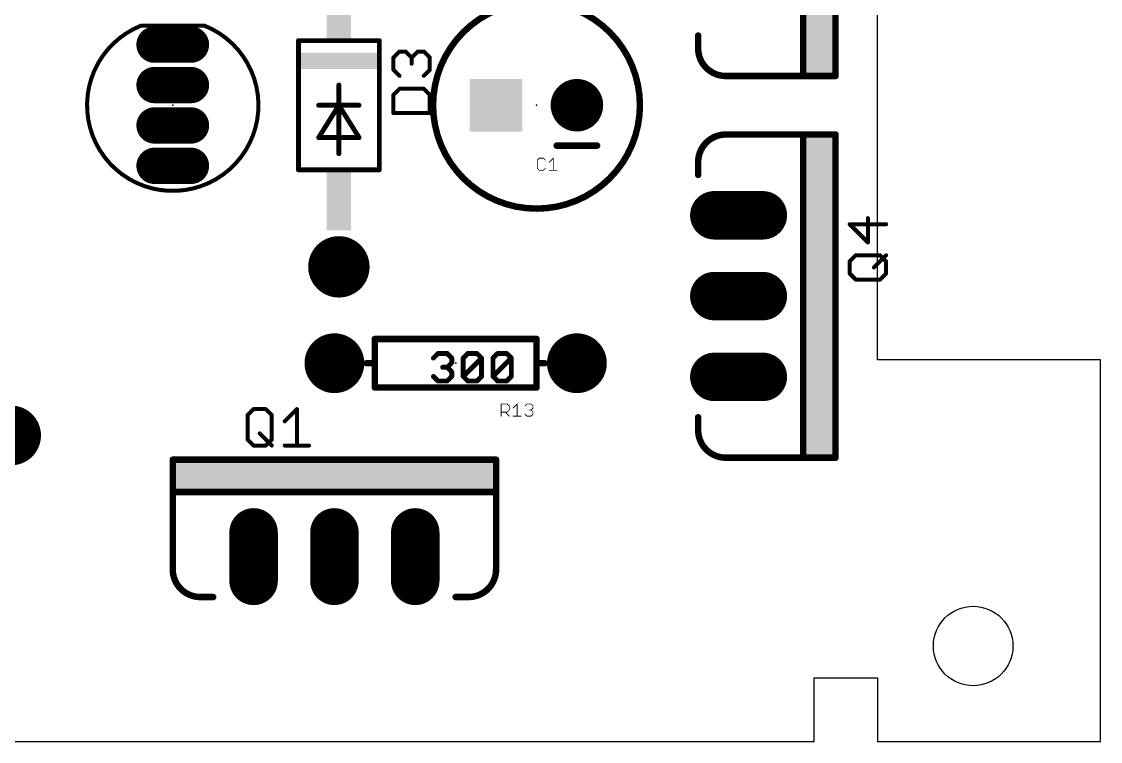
# Model space of a CAD drawing. Extents: x 0 to 100, y 0 to 40.
# Drawn here: x 66.1 to 100, y 0 to 22.63 of the extents above; entities that cross this region are included whole.
import ezdxf

# ---------------------------------------------------------------- set-up
doc = ezdxf.new("R2010")
doc.units = 0
for name, color, linetype in [('17', 82, 'CONTINUOUS'), ('20', 7, 'CONTINUOUS'), ('21', 253, 'CONTINUOUS'), ('23', 7, 'CONTINUOUS'), ('25', 253, 'CONTINUOUS')]:
    doc.layers.add(name, color=color, linetype=linetype)

# ---------------------------------------------------------------- blocks, each defined once
blk = doc.blocks.new('SQUAREP')
blk.add_solid([(-0.5, -0.5), (0.5, -0.5), (-0.5, 0.5), (0.5, 0.5)])
blk = doc.blocks.new('ROUNDP')
at = {"const_width": 0.5}
blk.add_lwpolyline([(0, -0.25, 1), (0, 0.25, 1), (0, -0.25)], format="xyb", dxfattribs=at)
blk = doc.blocks.new('RECT')
blk.add_solid([(-0.5, -0.5), (0.5, -0.5), (-0.5, 0.5), (0.5, 0.5)])
blk = doc.blocks.new('LONGP100')
at = {"const_width": 1}
blk.add_lwpolyline([(-0.5, 0), (0.5, 0)], dxfattribs=at)
at = {"const_width": 0.5}
for points in [[(-0.5, 0.25, 1), (-0.5, -0.25)], [(0.5, -0.25, 1), (0.5, 0.25)]]:
    blk.add_lwpolyline(points, format="xyb", dxfattribs=at)

msp = doc.modelspace()

# ---------------------------------------------------------------- linework, layer by layer
at = {"layer": '20'}
for p, q in [((93, 12), (93, 28)), ((100, 12), (93, 12)), ((100, 0), (100, 12)), ((91, 0), (91, 2)), ((91, 2), (93, 2)), ((93, 2), (93, 0)), ((20, 0), (91, 0)), ((93, 0), (100, 0))]:
    msp.add_line(p, q, dxfattribs=at)
msp.add_circle((96, 3), 1.25, dxfattribs=at)
at = {"layer": '21'}
for points, const_width in [([(90.662, 20.92), (90.662, 31.08)], 0.2032), ([(91.678, 31.08), (91.678, 20.92)], 0.2032), ([(71.85, 22.5), (69.85, 22.5)], 0.127), ([(74.8, 17.968), (74.8, 22.032)], 0.1524), ([(77.34, 22.032), (74.8, 22.032)], 0.1524), ([(77.34, 22.032), (77.34, 17.968)], 0.1524), ([(87.36, 21.809), (87.36, 22.19)], 0.2032), ([(90.662, 20.92), (88.249, 20.92)], 0.2032), ([(91.678, 20.92), (90.662, 20.92)], 0.2032), ([(76.07, 20.635), (76.07, 20)], 0.1524), ([(75.435, 18.984), (76.07, 20)], 0.1524), ([(76.07, 20), (75.435, 20)], 0.1524), ([(76.07, 20), (76.07, 18.476)], 0.1524), ([(76.07, 20), (76.705, 18.984)], 0.1524), ([(76.705, 20), (76.07, 20)], 0.1524), ([(76.705, 18.984), (75.435, 18.984)], 0.1524), ([(90.662, 19.08), (88.249, 19.08)], 0.2032), ([(90.662, 8.92), (90.662, 19.08)], 0.2032), ([(90.662, 19.08), (91.678, 19.08)], 0.2032), ([(91.678, 19.08), (91.678, 8.92)], 0.2032), ([(82.915, 18.73), (84.185, 18.73)], 0.2032), ([(74.8, 17.968), (77.34, 17.968)], 0.1524), ([(87.36, 18.191), (87.36, 17.81)], 0.2032), ([(77.2, 11.89), (77.2, 12.652)], 0.2032), ([(77.2, 12.652), (82.28, 12.652)], 0.2032), ([(82.28, 12.652), (82.28, 11.89)], 0.2032), ([(79.0416, 12.0515), (79.1857, 12.1955)], 0.1524), ([(79.1857, 12.1955), (79.4738, 12.1955)], 0.1524), ([(79.4738, 12.1955), (79.6179, 12.0515)], 0.1524), ([(79.9772, 12.0515), (80.1212, 12.1955)], 0.1524), ([(80.1212, 12.1955), (80.4093, 12.1955)], 0.1524), ([(80.4093, 12.1955), (80.5534, 12.0515)], 0.1524), ([(80.9127, 12.0515), (81.0567, 12.1955)], 0.1524), ([(81.0567, 12.1955), (81.3449, 12.1955)], 0.1524), ([(81.3449, 12.1955), (81.4889, 12.0515)], 0.1524), ([(77.2, 11.89), (76.946, 11.89)], 0.2032), ([(77.2, 11.128), (77.2, 11.89)], 0.2032), ([(79.6179, 11.9074), (79.4738, 11.7634)], 0.1524), ([(79.6179, 12.0515), (79.6179, 11.9074)], 0.1524), ([(79.9772, 11.4753), (79.9772, 12.0515)], 0.1524), ([(79.9772, 11.4753), (80.5534, 12.0515)], 0.1524), ([(80.5534, 12.0515), (80.5534, 11.4753)], 0.1524), ([(80.9127, 11.4753), (80.9127, 12.0515)], 0.1524), ([(80.9127, 11.4753), (81.4889, 12.0515)], 0.1524), ([(81.4889, 12.0515), (81.4889, 11.4753)], 0.1524), ([(82.28, 11.89), (82.28, 11.128)], 0.2032), ([(82.28, 11.89), (82.534, 11.89)], 0.2032), ([(79.1857, 11.3312), (79.0416, 11.4753)], 0.1524), ([(79.4738, 11.7634), (79.3298, 11.7634)], 0.1524), ([(79.4738, 11.7634), (79.6179, 11.6193)], 0.1524), ([(79.6179, 11.4753), (79.4738, 11.3312)], 0.1524), ([(79.6179, 11.6193), (79.6179, 11.4753)], 0.1524), ([(80.1212, 11.3312), (79.9772, 11.4753)], 0.1524), ([(80.5534, 11.4753), (80.4093, 11.3312)], 0.1524), ([(81.0567, 11.3312), (80.9127, 11.4753)], 0.1524), ([(81.4889, 11.4753), (81.3449, 11.3312)], 0.1524), ([(82.28, 11.128), (77.2, 11.128)], 0.2032), ([(79.4738, 11.3312), (79.1857, 11.3312)], 0.1524), ([(80.4093, 11.3312), (80.1212, 11.3312)], 0.1524), ([(81.3449, 11.3312), (81.0567, 11.3312)], 0.1524), ([(87.36, 9.809), (87.36, 10.19)], 0.2032), ([(70.85, 7.842), (70.85, 8.858)], 0.2032), ([(70.85, 8.858), (81.01, 8.858)], 0.2032), ([(81.01, 8.858), (81.01, 7.842)], 0.2032), ([(90.662, 8.92), (88.249, 8.92)], 0.2032), ([(91.678, 8.92), (90.662, 8.92)], 0.2032), ([(70.85, 7.842), (70.85, 5.429)], 0.2032), ([(81.01, 7.842), (70.85, 7.842)], 0.2032), ([(81.01, 7.842), (81.01, 5.429)], 0.2032), ([(71.739, 4.54), (72.12, 4.54)], 0.2032), ([(80.121, 4.54), (79.74, 4.54)], 0.2032)]:
    msp.add_lwpolyline(points, dxfattribs=dict(at, const_width=const_width))
for points, const_width in [([(82.28, 16.75, 1), (82.28, 23.25, 1), (82.28, 16.75)], 0.2032), ([(69.85, 22.5, 5.1926), (71.85, 22.5)], 0.127), ([(69.85, 22.5317, 1), (69.85, 22.4683)], 0.0635), ([(69.8618, 22.4705, 1), (69.8382, 22.5295)], 0.0635), ([(71.8618, 22.5295, 1), (71.8382, 22.4705)], 0.0635), ([(71.85, 22.4683, 1), (71.85, 22.5317)], 0.0635), ([(74.8381, 22.032, 1), (74.7619, 22.032)], 0.0762), ([(74.8, 22.0701, 1), (74.8, 21.9939)], 0.0762), ([(77.3781, 22.032, 1), (77.3019, 22.032)], 0.0762), ([(77.34, 21.9939, 1), (77.34, 22.0701)], 0.0762), ([(87.4108, 22.19, 1), (87.3092, 22.19)], 0.1016), ([(87.36, 21.809, 0.4286), (88.249, 20.92)], 0.2032), ([(87.4108, 21.8078, 1), (87.3092, 21.8102)], 0.1016), ([(87.3092, 21.809, 1), (87.4108, 21.809)], 0.1016), ([(88.249, 20.9708, 1), (88.249, 20.8692)], 0.1016), ([(88.2502, 20.8692, 1), (88.2478, 20.9708)], 0.1016), ([(90.662, 20.9708, 1), (90.662, 20.8692)], 0.1016), ([(90.662, 20.8692, 1), (90.662, 20.9708)], 0.1016), ([(91.678, 20.8692, 1), (91.678, 20.9708)], 0.1016), ([(76.1081, 20.635, 1), (76.0319, 20.635)], 0.0762), ([(90.6112, 20.92, 1), (90.7128, 20.92)], 0.1016), ([(91.6272, 20.92, 1), (91.7288, 20.92)], 0.1016), ([(75.435, 20.0381, 1), (75.435, 19.9619)], 0.0762), ([(76.1081, 20, 1), (76.0319, 20)], 0.0762), ([(76.1023, 20.0202, 1), (76.0377, 19.9798)], 0.0762), ([(76.07, 20.0381, 1), (76.07, 19.9619)], 0.0762), ([(76.0319, 20, 1), (76.1081, 20)], 0.0762), ([(76.1023, 19.9798, 1), (76.0377, 20.0202)], 0.0762), ([(76.07, 19.9619, 1), (76.07, 20.0381)], 0.0762), ([(76.705, 19.9619, 1), (76.705, 20.0381)], 0.0762), ([(75.435, 19.0221, 1), (75.435, 18.9459)], 0.0762), ([(75.4027, 19.0042, 1), (75.4673, 18.9638)], 0.0762), ([(76.6727, 18.9638, 1), (76.7373, 19.0042)], 0.0762), ([(76.705, 18.9459, 1), (76.705, 19.0221)], 0.0762), ([(88.249, 19.08, 0.4286), (87.36, 18.191)], 0.2032), ([(88.249, 19.1308, 1), (88.249, 19.0292)], 0.1016), ([(88.2478, 19.0292, 1), (88.2502, 19.1308)], 0.1016), ([(90.7128, 19.08, 1), (90.6112, 19.08)], 0.1016), ([(90.662, 19.1308, 1), (90.662, 19.0292)], 0.1016), ([(90.662, 19.0292, 1), (90.662, 19.1308)], 0.1016), ([(91.7288, 19.08, 1), (91.6272, 19.08)], 0.1016), ([(91.678, 19.0292, 1), (91.678, 19.1308)], 0.1016), ([(82.915, 18.7808, 1), (82.915, 18.6792)], 0.1016), ([(84.185, 18.6792, 1), (84.185, 18.7808)], 0.1016), ([(76.0319, 18.476, 1), (76.1081, 18.476)], 0.0762), ([(74.8, 18.0061, 1), (74.8, 17.9299)], 0.0762), ([(74.7619, 17.968, 1), (74.8381, 17.968)], 0.0762), ([(77.3019, 17.968, 1), (77.3781, 17.968)], 0.0762), ([(77.34, 17.9299, 1), (77.34, 18.0061)], 0.0762), ([(87.4108, 18.191, 1), (87.3092, 18.191)], 0.1016), ([(87.3092, 18.1898, 1), (87.4108, 18.1922)], 0.1016), ([(87.3092, 17.81, 1), (87.4108, 17.81)], 0.1016), ([(77.2508, 12.652, 1), (77.1492, 12.652)], 0.1016), ([(77.2, 12.7028, 1), (77.2, 12.6012)], 0.1016), ([(82.3308, 12.652, 1), (82.2292, 12.652)], 0.1016), ([(82.28, 12.6012, 1), (82.28, 12.7028)], 0.1016), ([(79.1857, 12.2336, 1), (79.1857, 12.1574)], 0.0762), ([(79.2126, 12.1686, 1), (79.1588, 12.2225)], 0.0762), ([(79.5008, 12.2225, 1), (79.4469, 12.1686)], 0.0762), ([(79.4738, 12.1574, 1), (79.4738, 12.2336)], 0.0762), ([(80.1212, 12.2336, 1), (80.1212, 12.1574)], 0.0762), ([(80.1482, 12.1686, 1), (80.0943, 12.2225)], 0.0762), ([(80.4363, 12.2225, 1), (80.3824, 12.1686)], 0.0762), ([(80.4093, 12.1574, 1), (80.4093, 12.2336)], 0.0762), ([(81.0567, 12.2336, 1), (81.0567, 12.1574)], 0.0762), ([(81.0837, 12.1686, 1), (81.0298, 12.2225)], 0.0762), ([(81.3718, 12.2225, 1), (81.3179, 12.1686)], 0.0762), ([(81.3449, 12.1574, 1), (81.3449, 12.2336)], 0.0762), ([(76.946, 11.9408, 1), (76.946, 11.8392)], 0.1016), ([(77.2508, 11.89, 1), (77.1492, 11.89)], 0.1016), ([(77.1492, 11.89, 1), (77.2508, 11.89)], 0.1016), ([(77.2, 11.8392, 1), (77.2, 11.9408)], 0.1016), ([(79.0147, 12.0784, 1), (79.0686, 12.0245)], 0.0762), ([(79.656, 12.0515, 1), (79.5798, 12.0515)], 0.0762), ([(79.5798, 11.9074, 1), (79.656, 11.9074)], 0.0762), ([(79.5909, 12.0245, 1), (79.6448, 12.0784)], 0.0762), ([(79.6448, 11.8805, 1), (79.5909, 11.9344)], 0.0762), ([(79.9502, 12.0784, 1), (80.0041, 12.0245)], 0.0762), ([(80.0153, 12.0515, 1), (79.9391, 12.0515)], 0.0762), ([(80.5915, 12.0515, 1), (80.5153, 12.0515)], 0.0762), ([(80.5803, 12.0245, 1), (80.5264, 12.0784)], 0.0762), ([(80.5264, 12.0245, 1), (80.5803, 12.0784)], 0.0762), ([(80.8857, 12.0784, 1), (80.9396, 12.0245)], 0.0762), ([(80.9508, 12.0515, 1), (80.8746, 12.0515)], 0.0762), ([(81.527, 12.0515, 1), (81.4508, 12.0515)], 0.0762), ([(81.5158, 12.0245, 1), (81.462, 12.0784)], 0.0762), ([(81.462, 12.0245, 1), (81.5158, 12.0784)], 0.0762), ([(82.3308, 11.89, 1), (82.2292, 11.89)], 0.1016), ([(82.28, 11.9408, 1), (82.28, 11.8392)], 0.1016), ([(82.2292, 11.89, 1), (82.3308, 11.89)], 0.1016), ([(82.534, 11.8392, 1), (82.534, 11.9408)], 0.1016), ([(79.0686, 11.5022, 1), (79.0147, 11.4483)], 0.0762), ([(79.3298, 11.8015, 1), (79.3298, 11.7253)], 0.0762), ([(79.5008, 11.7903, 1), (79.4469, 11.7364)], 0.0762), ([(79.4469, 11.7903, 1), (79.5008, 11.7364)], 0.0762), ([(79.4738, 11.7253, 1), (79.4738, 11.8015)], 0.0762), ([(79.656, 11.6193, 1), (79.5798, 11.6193)], 0.0762), ([(79.5909, 11.5924, 1), (79.6448, 11.6463)], 0.0762), ([(79.6448, 11.4483, 1), (79.5909, 11.5022)], 0.0762), ([(80.0041, 11.5022, 1), (79.9502, 11.4483)], 0.0762), ([(79.9502, 11.5022, 1), (80.0041, 11.4483)], 0.0762), ([(80.5803, 11.4483, 1), (80.5264, 11.5022)], 0.0762), ([(80.9396, 11.5022, 1), (80.8857, 11.4483)], 0.0762), ([(80.8857, 11.5022, 1), (80.9396, 11.4483)], 0.0762), ([(81.5158, 11.4483, 1), (81.462, 11.5022)], 0.0762), ([(77.2, 11.1788, 1), (77.2, 11.0772)], 0.1016), ([(79.1857, 11.3693, 1), (79.1857, 11.2931)], 0.0762), ([(79.1588, 11.3043, 1), (79.2126, 11.3581)], 0.0762), ([(79.4469, 11.3581, 1), (79.5008, 11.3043)], 0.0762), ([(79.4738, 11.2931, 1), (79.4738, 11.3693)], 0.0762), ([(79.5798, 11.4753, 1), (79.656, 11.4753)], 0.0762), ([(79.9391, 11.4753, 1), (80.0153, 11.4753)], 0.0762), ([(80.1212, 11.3693, 1), (80.1212, 11.2931)], 0.0762), ([(80.0943, 11.3043, 1), (80.1482, 11.3581)], 0.0762), ([(80.3824, 11.3581, 1), (80.4363, 11.3043)], 0.0762), ([(80.4093, 11.2931, 1), (80.4093, 11.3693)], 0.0762), ([(80.5153, 11.4753, 1), (80.5915, 11.4753)], 0.0762), ([(80.8746, 11.4753, 1), (80.9508, 11.4753)], 0.0762), ([(81.0567, 11.3693, 1), (81.0567, 11.2931)], 0.0762), ([(81.0298, 11.3043, 1), (81.0837, 11.3581)], 0.0762), ([(81.3179, 11.3581, 1), (81.3718, 11.3043)], 0.0762), ([(81.3449, 11.2931, 1), (81.3449, 11.3693)], 0.0762), ([(81.4508, 11.4753, 1), (81.527, 11.4753)], 0.0762), ([(82.28, 11.0772, 1), (82.28, 11.1788)], 0.1016), ([(77.1492, 11.128, 1), (77.2508, 11.128)], 0.1016), ([(82.2292, 11.128, 1), (82.3308, 11.128)], 0.1016), ([(87.4108, 10.19, 1), (87.3092, 10.19)], 0.1016), ([(87.36, 9.809, 0.4286), (88.249, 8.92)], 0.2032), ([(87.4108, 9.8078, 1), (87.3092, 9.8102)], 0.1016), ([(87.3092, 9.809, 1), (87.4108, 9.809)], 0.1016), ([(70.9008, 8.858, 1), (70.7992, 8.858)], 0.1016), ([(70.85, 8.9088, 1), (70.85, 8.8072)], 0.1016), ([(81.0608, 8.858, 1), (80.9592, 8.858)], 0.1016), ([(81.01, 8.8072, 1), (81.01, 8.9088)], 0.1016), ([(88.249, 8.9708, 1), (88.249, 8.8692)], 0.1016), ([(88.2502, 8.8692, 1), (88.2478, 8.9708)], 0.1016), ([(90.662, 8.9708, 1), (90.662, 8.8692)], 0.1016), ([(90.6112, 8.92, 1), (90.7128, 8.92)], 0.1016), ([(90.662, 8.8692, 1), (90.662, 8.9708)], 0.1016), ([(91.6272, 8.92, 1), (91.7288, 8.92)], 0.1016), ([(91.678, 8.8692, 1), (91.678, 8.9708)], 0.1016), ([(70.9008, 7.842, 1), (70.7992, 7.842)], 0.1016), ([(70.85, 7.8928, 1), (70.85, 7.7912)], 0.1016), ([(70.7992, 7.842, 1), (70.9008, 7.842)], 0.1016), ([(81.0608, 7.842, 1), (80.9592, 7.842)], 0.1016), ([(80.9592, 7.842, 1), (81.0608, 7.842)], 0.1016), ([(81.01, 7.7912, 1), (81.01, 7.8928)], 0.1016), ([(70.85, 5.429, 0.4286), (71.739, 4.54)], 0.2032), ([(70.9008, 5.4278, 1), (70.7992, 5.4302)], 0.1016), ([(70.7992, 5.429, 1), (70.9008, 5.429)], 0.1016), ([(80.121, 4.54, 0.4286), (81.01, 5.429)], 0.2032), ([(81.0608, 5.4302, 1), (80.9592, 5.4278)], 0.1016), ([(80.9592, 5.429, 1), (81.0608, 5.429)], 0.1016), ([(71.739, 4.5908, 1), (71.739, 4.4892)], 0.1016), ([(71.7402, 4.4892, 1), (71.7378, 4.5908)], 0.1016), ([(72.12, 4.4892, 1), (72.12, 4.5908)], 0.1016), ([(79.74, 4.5908, 1), (79.74, 4.4892)], 0.1016), ([(80.1222, 4.5908, 1), (80.1198, 4.4892)], 0.1016), ([(80.121, 4.4892, 1), (80.121, 4.5908)], 0.1016)]:
    msp.add_lwpolyline(points, format="xyb", dxfattribs=dict(at, const_width=const_width))
at = {"layer": '23'}
for p in [(70.85, 20), (76.07, 20), (82.28, 20), (88.63, 14), (79.74, 11.89), (75.93, 5.81)]:
    msp.add_point(p, dxfattribs=at)
at = {"layer": '25'}
for points, const_width in [([(77.7835, 21.4981), (77.9742, 21.6888)], 0.127), ([(77.9742, 21.6888), (78.1649, 21.6888)], 0.127), ([(78.1649, 21.6888), (78.3555, 21.4981)], 0.127), ([(78.3555, 21.4981), (78.5462, 21.6888)], 0.127), ([(78.5462, 21.6888), (78.7368, 21.6888)], 0.127), ([(78.7368, 21.6888), (78.9275, 21.4981)], 0.127), ([(77.7835, 21.1168), (77.7835, 21.4981)], 0.127), ([(78.3555, 21.4981), (78.3555, 21.3074)], 0.127), ([(78.9275, 21.4981), (78.9275, 21.1168)], 0.127), ([(77.9742, 20.9261), (77.7835, 21.1168)], 0.127), ([(78.9275, 21.1168), (78.7368, 20.9261)], 0.127), ([(77.9742, 20.5194), (77.7835, 20.3287)], 0.127), ([(77.7835, 20.3287), (77.7835, 19.7567)], 0.127), ([(78.7368, 20.5194), (77.9742, 20.5194)], 0.127), ([(78.9275, 20.3287), (78.7368, 20.5194)], 0.127), ([(78.9275, 19.7567), (78.9275, 20.3287)], 0.127), ([(77.7835, 19.7567), (78.9275, 19.7567)], 0.127), ([(82.3698, 18.3366), (82.3063, 18.2731)], 0.0254), ([(82.4969, 18.3366), (82.3698, 18.3366)], 0.0254), ([(82.5605, 18.2731), (82.4969, 18.3366)], 0.0254), ([(82.6805, 18.2095), (82.8076, 18.3366)], 0.0254), ([(82.8076, 18.3366), (82.8076, 17.9553)], 0.0254), ([(82.3063, 18.2731), (82.3063, 18.0189)], 0.0254), ([(82.3063, 18.0189), (82.3698, 17.9553)], 0.0254), ([(82.3698, 17.9553), (82.4969, 17.9553)], 0.0254), ([(82.4969, 17.9553), (82.5605, 18.0189)], 0.0254), ([(82.6805, 17.9553), (82.9347, 17.9553)], 0.0254), ([(93.2655, 16.2601), (92.1215, 16.2601)], 0.127), ([(92.1215, 16.2601), (92.6935, 15.6881)], 0.127), ([(92.6935, 15.6881), (92.6935, 16.4507)], 0.127), ([(92.1215, 15.0907), (92.3122, 15.2814)], 0.127), ([(92.3122, 15.2814), (93.0748, 15.2814)], 0.127), ([(92.8842, 14.9), (93.2655, 15.2814)], 0.127), ([(93.0748, 15.2814), (93.2655, 15.0907)], 0.127), ([(92.1215, 14.7094), (92.1215, 15.0907)], 0.127), ([(93.2655, 15.0907), (93.2655, 14.7094)], 0.127), ([(92.3122, 14.5187), (92.1215, 14.7094)], 0.127), ([(93.0748, 14.5187), (92.3122, 14.5187)], 0.127), ([(93.2655, 14.7094), (93.0748, 14.5187)], 0.127), ([(73.1995, 10.2558), (73.3902, 10.4465)], 0.127), ([(73.3902, 10.4465), (73.7715, 10.4465)], 0.127), ([(73.7715, 10.4465), (73.9622, 10.2558)], 0.127), ([(74.3689, 10.0652), (74.7502, 10.4465)], 0.127), ([(74.7502, 10.4465), (74.7502, 9.3025)], 0.127), ([(81.1701, 10.2263), (81.1701, 10.6076)], 0.0254), ([(81.1701, 10.6076), (81.3607, 10.6076)], 0.0254), ([(81.3607, 10.6076), (81.4243, 10.5441)], 0.0254), ([(81.4243, 10.5441), (81.4243, 10.417)], 0.0254), ([(81.5443, 10.4805), (81.6714, 10.6076)], 0.0254), ([(81.6714, 10.6076), (81.6714, 10.2263)], 0.0254), ([(81.9185, 10.5441), (81.982, 10.6076)], 0.0254), ([(81.982, 10.6076), (82.1092, 10.6076)], 0.0254), ([(82.1092, 10.6076), (82.1727, 10.5441)], 0.0254), ([(82.1727, 10.5441), (82.1727, 10.4805)], 0.0254), ([(73.1995, 9.4932), (73.1995, 10.2558)], 0.127), ([(73.9622, 10.2558), (73.9622, 9.4932)], 0.127), ([(81.3607, 10.3534), (81.1701, 10.3534)], 0.0254), ([(81.2972, 10.3534), (81.4243, 10.2263)], 0.0254), ([(81.4243, 10.417), (81.3607, 10.3534)], 0.0254), ([(81.5443, 10.2263), (81.7985, 10.2263)], 0.0254), ([(81.982, 10.2263), (81.9185, 10.2899)], 0.0254), ([(82.1092, 10.2263), (81.982, 10.2263)], 0.0254), ([(82.1092, 10.417), (82.0456, 10.417)], 0.0254), ([(82.1727, 10.4805), (82.1092, 10.417)], 0.0254), ([(82.1092, 10.417), (82.1727, 10.3534)], 0.0254), ([(82.1727, 10.2899), (82.1092, 10.2263)], 0.0254), ([(82.1727, 10.3534), (82.1727, 10.2899)], 0.0254), ([(73.3902, 9.3025), (73.1995, 9.4932)], 0.127), ([(73.5808, 9.6838), (73.9622, 9.3025)], 0.127), ([(73.9622, 9.4932), (73.7715, 9.3025)], 0.127), ([(73.7715, 9.3025), (73.3902, 9.3025)], 0.127), ([(74.3689, 9.3025), (75.1315, 9.3025)], 0.127)]:
    msp.add_lwpolyline(points, dxfattribs=dict(at, const_width=const_width))
for points, const_width in [([(77.9742, 21.7205, 1), (77.9742, 21.657)], 0.0635), ([(77.9966, 21.6663, 1), (77.9517, 21.7112)], 0.0635), ([(78.1873, 21.7112, 1), (78.1424, 21.6663)], 0.0635), ([(78.1649, 21.657, 1), (78.1649, 21.7205)], 0.0635), ([(78.5462, 21.7205, 1), (78.5462, 21.657)], 0.0635), ([(78.5686, 21.6663, 1), (78.5237, 21.7112)], 0.0635), ([(78.7593, 21.7112, 1), (78.7144, 21.6663)], 0.0635), ([(78.7368, 21.657, 1), (78.7368, 21.7205)], 0.0635), ([(77.8153, 21.4981, 1), (77.7518, 21.4981)], 0.0635), ([(77.7611, 21.5205, 1), (77.806, 21.4756)], 0.0635), ([(78.3873, 21.4981, 1), (78.3238, 21.4981)], 0.0635), ([(78.3331, 21.5205, 1), (78.378, 21.4756)], 0.0635), ([(78.3331, 21.4756, 1), (78.378, 21.5205)], 0.0635), ([(78.9593, 21.4981, 1), (78.8958, 21.4981)], 0.0635), ([(78.905, 21.4756, 1), (78.95, 21.5205)], 0.0635), ([(77.806, 21.1392, 1), (77.7611, 21.0943)], 0.0635), ([(77.7518, 21.1168, 1), (77.8153, 21.1168)], 0.0635), ([(78.3238, 21.3074, 1), (78.3873, 21.3074)], 0.0635), ([(78.8958, 21.1168, 1), (78.9593, 21.1168)], 0.0635), ([(78.95, 21.0943, 1), (78.905, 21.1392)], 0.0635), ([(77.9517, 20.9036, 1), (77.9966, 20.9486)], 0.0635), ([(78.7144, 20.9486, 1), (78.7593, 20.9036)], 0.0635), ([(77.8153, 20.3287, 1), (77.7518, 20.3287)], 0.0635), ([(77.7611, 20.3511, 1), (77.806, 20.3062)], 0.0635), ([(77.9742, 20.5511, 1), (77.9742, 20.4876)], 0.0635), ([(77.9966, 20.4969, 1), (77.9517, 20.5418)], 0.0635), ([(78.7593, 20.5418, 1), (78.7144, 20.4969)], 0.0635), ([(78.7368, 20.4876, 1), (78.7368, 20.5511)], 0.0635), ([(78.9593, 20.3287, 1), (78.8958, 20.3287)], 0.0635), ([(78.905, 20.3062, 1), (78.95, 20.3511)], 0.0635), ([(77.7835, 19.7885, 1), (77.7835, 19.725)], 0.0635), ([(77.7518, 19.7567, 1), (77.8153, 19.7567)], 0.0635), ([(78.8958, 19.7567, 1), (78.9593, 19.7567)], 0.0635), ([(78.9275, 19.725, 1), (78.9275, 19.7885)], 0.0635), ([(82.3698, 18.343, 1), (82.3698, 18.3303)], 0.0127), ([(82.3743, 18.3321, 1), (82.3653, 18.3411)], 0.0127), ([(82.5014, 18.3411, 1), (82.4925, 18.3321)], 0.0127), ([(82.4969, 18.3303, 1), (82.4969, 18.343)], 0.0127), ([(82.8139, 18.3366, 1), (82.8012, 18.3366)], 0.0127), ([(82.8121, 18.3321, 1), (82.8031, 18.3411)], 0.0127), ([(82.3126, 18.2731, 1), (82.2999, 18.2731)], 0.0127), ([(82.3018, 18.2776, 1), (82.3108, 18.2686)], 0.0127), ([(82.3108, 18.0233, 1), (82.3018, 18.0144)], 0.0127), ([(82.2999, 18.0189, 1), (82.3126, 18.0189)], 0.0127), ([(82.3698, 17.9617, 1), (82.3698, 17.9489)], 0.0127), ([(82.4969, 17.9489, 1), (82.4969, 17.9617)], 0.0127), ([(82.556, 18.2686, 1), (82.565, 18.2776)], 0.0127), ([(82.565, 18.0144, 1), (82.556, 18.0233)], 0.0127), ([(82.6805, 17.9617, 1), (82.6805, 17.9489)], 0.0127), ([(82.676, 18.214, 1), (82.685, 18.205)], 0.0127), ([(82.9347, 17.9489, 1), (82.9347, 17.9617)], 0.0127), ([(82.3653, 17.9508, 1), (82.3743, 17.9598)], 0.0127), ([(82.4925, 17.9598, 1), (82.5014, 17.9508)], 0.0127), ([(82.8012, 17.9553, 1), (82.8139, 17.9553)], 0.0127), ([(92.1215, 16.2918, 1), (92.1215, 16.2283)], 0.0635), ([(92.144, 16.2825, 1), (92.0991, 16.2376)], 0.0635), ([(92.7253, 16.4507, 1), (92.6618, 16.4507)], 0.0635), ([(93.2655, 16.2283, 1), (93.2655, 16.2918)], 0.0635), ([(92.6618, 15.6881, 1), (92.7253, 15.6881)], 0.0635), ([(92.6711, 15.6656, 1), (92.716, 15.7106)], 0.0635), ([(92.3122, 15.3131, 1), (92.3122, 15.2496)], 0.0635), ([(92.3346, 15.2589, 1), (92.2897, 15.3038)], 0.0635), ([(93.0973, 15.3038, 1), (93.0524, 15.2589)], 0.0635), ([(93.0748, 15.2496, 1), (93.0748, 15.3131)], 0.0635), ([(93.288, 15.2589, 1), (93.243, 15.3038)], 0.0635), ([(92.1533, 15.0907, 1), (92.0898, 15.0907)], 0.0635), ([(92.0991, 15.1131, 1), (92.144, 15.0682)], 0.0635), ([(92.8617, 14.9225, 1), (92.9066, 14.8776)], 0.0635), ([(93.2973, 15.0907, 1), (93.2338, 15.0907)], 0.0635), ([(93.243, 15.0682, 1), (93.288, 15.1131)], 0.0635), ([(92.0898, 14.7094, 1), (92.1533, 14.7094)], 0.0635), ([(92.144, 14.7318, 1), (92.0991, 14.6869)], 0.0635), ([(92.3122, 14.5505, 1), (92.3122, 14.487)], 0.0635), ([(93.0748, 14.487, 1), (93.0748, 14.5505)], 0.0635), ([(93.2338, 14.7094, 1), (93.2973, 14.7094)], 0.0635), ([(93.288, 14.6869, 1), (93.243, 14.7318)], 0.0635), ([(92.2897, 14.4963, 1), (92.3346, 14.5412)], 0.0635), ([(93.0524, 14.5412, 1), (93.0973, 14.4963)], 0.0635), ([(73.3902, 10.4782, 1), (73.3902, 10.4147)], 0.0635), ([(73.4126, 10.424, 1), (73.3677, 10.4689)], 0.0635), ([(73.7939, 10.4689, 1), (73.749, 10.424)], 0.0635), ([(73.7715, 10.4147, 1), (73.7715, 10.4782)], 0.0635), ([(74.782, 10.4465, 1), (74.7185, 10.4465)], 0.0635), ([(74.7727, 10.424, 1), (74.7278, 10.4689)], 0.0635), ([(81.1701, 10.614, 1), (81.1701, 10.6013)], 0.0127), ([(81.1764, 10.6076, 1), (81.1637, 10.6076)], 0.0127), ([(81.3652, 10.6121, 1), (81.3563, 10.6031)], 0.0127), ([(81.3607, 10.6013, 1), (81.3607, 10.614)], 0.0127), ([(81.4306, 10.5441, 1), (81.4179, 10.5441)], 0.0127), ([(81.4198, 10.5396, 1), (81.4288, 10.5486)], 0.0127), ([(81.6777, 10.6076, 1), (81.665, 10.6076)], 0.0127), ([(81.6759, 10.6031, 1), (81.6669, 10.6121)], 0.0127), ([(81.914, 10.5486, 1), (81.923, 10.5396)], 0.0127), ([(81.982, 10.614, 1), (81.982, 10.6013)], 0.0127), ([(81.9865, 10.6031, 1), (81.9776, 10.6121)], 0.0127), ([(82.1136, 10.6121, 1), (82.1047, 10.6031)], 0.0127), ([(82.1092, 10.6013, 1), (82.1092, 10.614)], 0.0127), ([(82.1791, 10.5441, 1), (82.1664, 10.5441)], 0.0127), ([(82.1682, 10.5396, 1), (82.1772, 10.5486)], 0.0127), ([(73.2313, 10.2558, 1), (73.1677, 10.2558)], 0.0635), ([(73.177, 10.2783, 1), (73.222, 10.2334)], 0.0635), ([(73.9939, 10.2558, 1), (73.9304, 10.2558)], 0.0635), ([(73.9397, 10.2334, 1), (73.9846, 10.2783)], 0.0635), ([(81.1701, 10.3598, 1), (81.1701, 10.3471)], 0.0127), ([(81.1637, 10.2263, 1), (81.1764, 10.2263)], 0.0127), ([(81.3017, 10.3579, 1), (81.2927, 10.3489)], 0.0127), ([(81.3563, 10.3579, 1), (81.3652, 10.3489)], 0.0127), ([(81.3607, 10.3471, 1), (81.3607, 10.3598)], 0.0127), ([(81.4179, 10.417, 1), (81.4306, 10.417)], 0.0127), ([(81.4288, 10.4125, 1), (81.4198, 10.4215)], 0.0127), ([(81.4198, 10.2218, 1), (81.4288, 10.2308)], 0.0127), ([(81.5398, 10.485, 1), (81.5488, 10.476)], 0.0127), ([(81.5443, 10.2326, 1), (81.5443, 10.22)], 0.0127), ([(81.665, 10.2263, 1), (81.6777, 10.2263)], 0.0127), ([(81.7985, 10.22, 1), (81.7985, 10.2326)], 0.0127), ([(81.923, 10.2943, 1), (81.914, 10.2854)], 0.0127), ([(81.982, 10.2326, 1), (81.982, 10.22)], 0.0127), ([(81.9776, 10.2218, 1), (81.9865, 10.2308)], 0.0127), ([(82.0456, 10.4233, 1), (82.0456, 10.4106)], 0.0127), ([(82.1136, 10.4215, 1), (82.1047, 10.4125)], 0.0127), ([(82.1047, 10.4215, 1), (82.1136, 10.4125)], 0.0127), ([(82.1047, 10.2308, 1), (82.1136, 10.2218)], 0.0127), ([(82.1092, 10.4106, 1), (82.1092, 10.4233)], 0.0127), ([(82.1092, 10.22, 1), (82.1092, 10.2326)], 0.0127), ([(82.1664, 10.4805, 1), (82.1791, 10.4805)], 0.0127), ([(82.1791, 10.3534, 1), (82.1664, 10.3534)], 0.0127), ([(82.1664, 10.2899, 1), (82.1791, 10.2899)], 0.0127), ([(82.1772, 10.476, 1), (82.1682, 10.485)], 0.0127), ([(82.1682, 10.3489, 1), (82.1772, 10.3579)], 0.0127), ([(82.1772, 10.2854, 1), (82.1682, 10.2943)], 0.0127), ([(74.3464, 10.0876, 1), (74.3913, 10.0427)], 0.0635), ([(73.1677, 9.4932, 1), (73.2313, 9.4932)], 0.0635), ([(73.222, 9.5156, 1), (73.177, 9.4707)], 0.0635), ([(73.6033, 9.7063, 1), (73.5584, 9.6614)], 0.0635), ([(73.9304, 9.4932, 1), (73.9939, 9.4932)], 0.0635), ([(73.9846, 9.4707, 1), (73.9397, 9.5156)], 0.0635), ([(73.3902, 9.3343, 1), (73.3902, 9.2707)], 0.0635), ([(73.3677, 9.28, 1), (73.4126, 9.325)], 0.0635), ([(73.749, 9.325, 1), (73.7939, 9.28)], 0.0635), ([(73.7715, 9.2707, 1), (73.7715, 9.3343)], 0.0635), ([(73.9397, 9.28, 1), (73.9846, 9.325)], 0.0635), ([(74.3689, 9.3343, 1), (74.3689, 9.2707)], 0.0635), ([(74.7185, 9.3025, 1), (74.782, 9.3025)], 0.0635), ([(75.1315, 9.2707, 1), (75.1315, 9.3343)], 0.0635)]:
    msp.add_lwpolyline(points, format="xyb", dxfattribs=dict(at, const_width=const_width))

# ---------------------------------------------------------------- block references
at = {"layer": '17'}
for name, p, xscale, yscale, rotation in [('LONGP100', (70.85, 21.905), 1.143, 1.143, 180), ('LONGP100', (70.85, 21.905), 1.143, 1.143, 180), ('LONGP100', (70.85, 20.635), 1.143, 1.143, 180), ('LONGP100', (70.85, 20.635), 1.143, 1.143, 180), ('SQUAREP', (81.01, 20), 1.651, 1.651, 180), ('SQUAREP', (81.01, 20), 1.651, 1.651, 180), ('ROUNDP', (83.55, 20), 1.651, 1.651, 180), ('ROUNDP', (83.55, 20), 1.651, 1.651, 180), ('LONGP100', (70.85, 19.365), 1.143, 1.143, 180), ('LONGP100', (70.85, 19.365), 1.143, 1.143, 180), ('LONGP100', (70.85, 18.095), 1.143, 1.143, 180), ('LONGP100', (70.85, 18.095), 1.143, 1.143, 180), ('ROUNDP', (76.07, 14.92), 1.9304, 1.9304, 270), ('ROUNDP', (76.07, 14.92), 1.9304, 1.9304, 270), ('ROUNDP', (75.93, 11.89), 1.8796, 1.8796, 180), ('ROUNDP', (75.93, 11.89), 1.8796, 1.8796, 180), ('ROUNDP', (83.55, 11.89), 1.8796, 1.8796, 180), ('ROUNDP', (83.55, 11.89), 1.8796, 1.8796, 180), ('ROUNDP', (65.77, 9.62), 1.8796, 1.8796, 180), ('ROUNDP', (65.77, 9.62), 1.8796, 1.8796, 180), ('LONGP100', (73.39, 5.81), 1.524, 1.524, 90), ('LONGP100', (73.39, 5.81), 1.524, 1.524, 90), ('LONGP100', (75.93, 5.81), 1.524, 1.524, 90), ('LONGP100', (75.93, 5.81), 1.524, 1.524, 90), ('LONGP100', (78.47, 5.81), 1.524, 1.524, 90), ('LONGP100', (78.47, 5.81), 1.524, 1.524, 90)]:
    msp.add_blockref(name, p, dxfattribs=dict(at, xscale=xscale, yscale=yscale, rotation=rotation))
at = {"layer": '17', "xscale": 1.524, "yscale": 1.524}
for p in [(88.63, 16.54), (88.63, 16.54), (88.63, 14), (88.63, 14), (88.63, 11.46), (88.63, 11.46)]:
    msp.add_blockref('LONGP100', p, dxfattribs=at)
at = {"layer": '21', "rotation": 270}
for p, xscale, yscale in [((91.17, 26), 10.16, 1.016), ((76.07, 22.9845), 1.905, 0.762), ((76.07, 21.397), 0.508, 2.54), ((91.17, 14), 10.16, 1.016), ((76.07, 17.0155), 1.905, 0.762)]:
    msp.add_blockref('RECT', p, dxfattribs=dict(at, xscale=xscale, yscale=yscale))
at = {"layer": '21', "xscale": 10.16, "yscale": 1.016}
msp.add_blockref('RECT', (75.93, 8.35), dxfattribs=at)

doc.saveas('drawing.dxf')
